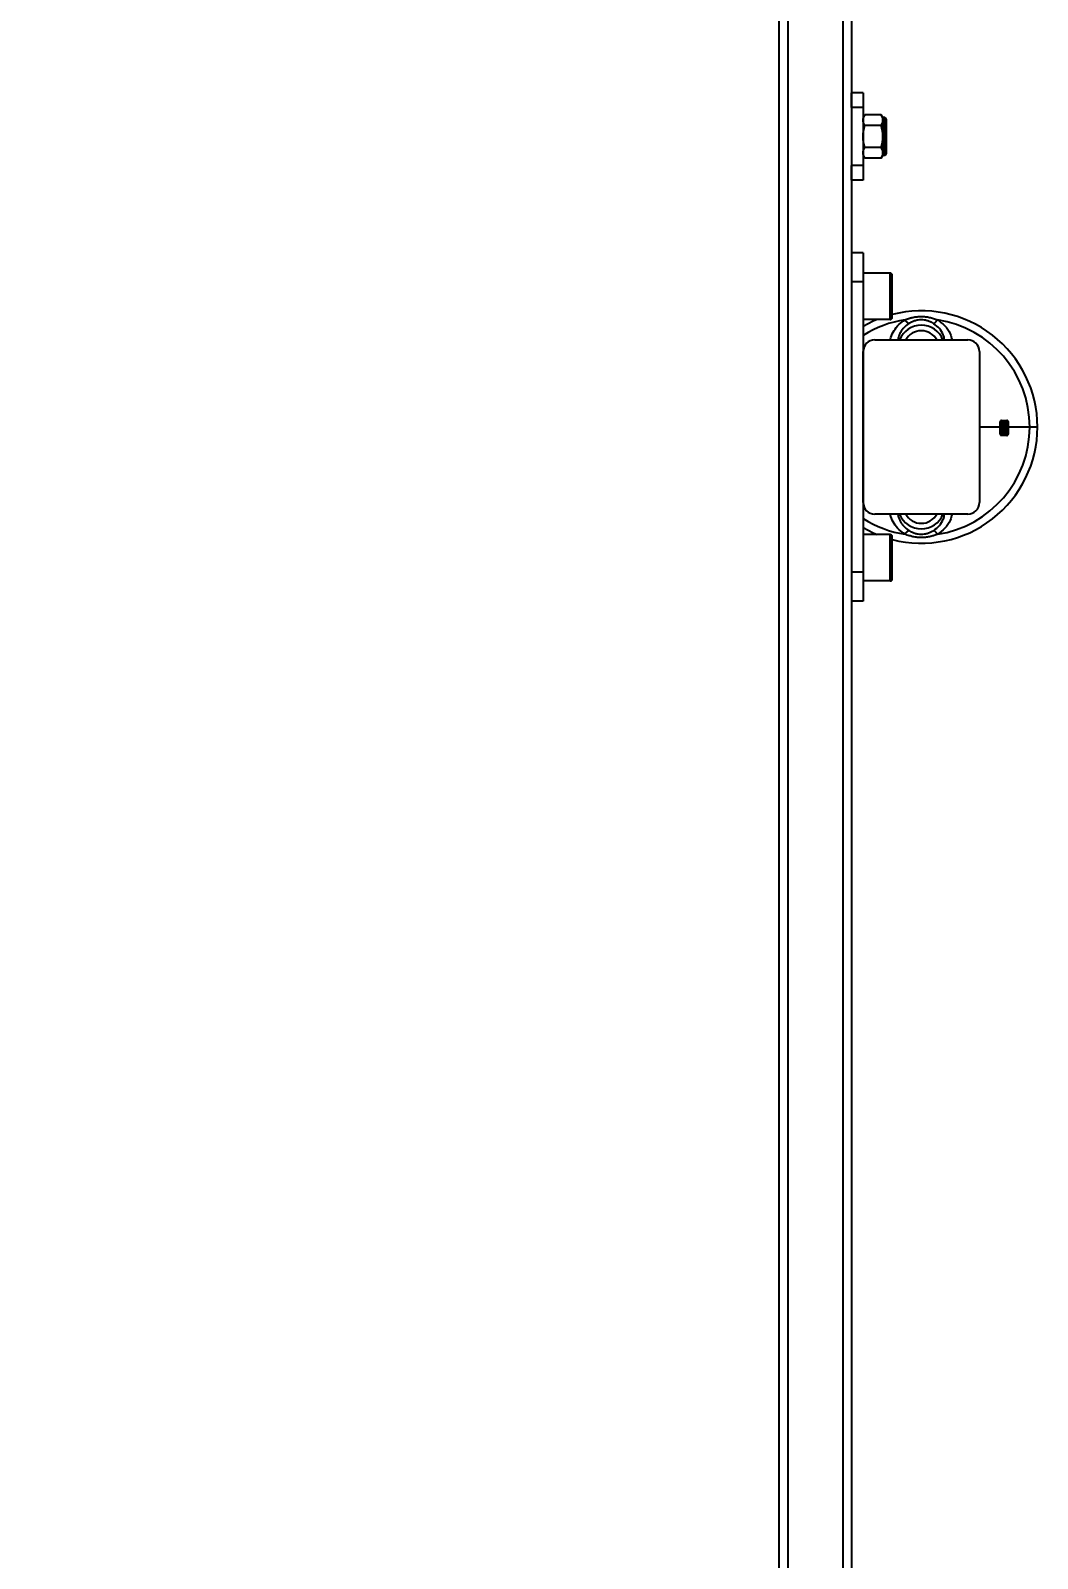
# Model space of a CAD drawing. Header units: millimetres. Extents: x 2 to 418, y 2 to 295.
# Drawn here: x 69.76 to 92.87, y 224.96 to 260.02 of the extents above; entities that cross this region are included whole.
import ezdxf

# ---------------------------------------------------------------- set-up
doc = ezdxf.new("R2010")
doc.units = ezdxf.units.MM
doc.styles.add('SLDTEXTSTYLE0', font='TXT', dxfattribs={"width": 0.75})
doc.dimstyles.new('SLDDIMSTYLE1', dxfattribs={"dimtxt": 3.175, "dimasz": 3.302, "dimexe": 0, "dimexo": 0.0625, "dimgap": 0.79375, "dimtad": 0, "dimtih": 1, "dimtoh": 1, "dimlfac": 15, "dimrnd": 1e-09, "dimzin": 4, "dimdsep": 46, "dimtxsty": 'SLDTEXTSTYLE0', "dimsah": 1, "dimcen": 0.09, "dimadec": 0, "dimazin": 1, "dimtfac": 1, "dimtofl": 0, "dimtmove": 0, "dimatfit": 3, "dimfxl": 0, "dimfrac": 2, "dimtolj": 1, "dimtzin": 12, "dimarcsym": 0})

# ---------------------------------------------------------------- blocks, each defined once
blk = doc.blocks.new('_D_1')
at = {"color": 7, "linetype": 'Continuous', "lineweight": 0}
for p, q in [((53.604, 193.115), (44.122, 193.115)), ((86.938, 193.115), (53.604, 193.115))]:
    blk.add_line(p, q, dxfattribs=at)
at = {"color": 7, "linetype": 'Continuous', "lineweight": 18}
for points in [[(53.604, 193.115), (56.906, 192.607), (56.906, 193.623)], [(86.938, 193.115), (83.636, 193.623), (83.636, 192.607)]]:
    blk.add_solid(points, dxfattribs=at)
at = {"color": 7, "linetype": 'Continuous', "lineweight": 18, "insert": (31.22, 194.688), "char_height": 3.175, "attachment_point": 1, "style": 'SLDTEXTSTYLE0'}
blk.add_mtext('500.00', dxfattribs=at)

msp = doc.modelspace()

# ---------------------------------------------------------------- linework, layer by layer
at = {"color": 7, "linetype": 'Continuous', "lineweight": 25}
for p, q in [((86.93767, 260.92397), (86.93767, 94.25731)), ((87.13767, 260.91524), (87.13767, 94.26604)), ((88.40434, 260.85994), (88.40434, 94.32135)), ((88.60434, 260.85121), (88.60434, 258.26898)), ((88.60434, 258.25731), (88.60434, 258.59064)), ((88.871, 258.59064), (88.60434, 258.59064)), ((88.871, 258.59064), (88.871, 258.25731)), ((88.871, 258.25731), (88.60434, 258.25731)), ((88.60434, 258.25731), (88.60434, 256.92398)), ((88.871, 258.25731), (88.871, 256.92398)), ((88.90971, 258.09101), (88.871, 258.02398)), ((89.28563, 258.09101), (88.90971, 258.09101)), ((89.32434, 258.02398), (89.28563, 258.09101)), ((89.28563, 257.84083), (88.90971, 257.84083)), ((89.36434, 258.02398), (89.32434, 258.02398)), ((89.32434, 258.02398), (89.32434, 257.96592)), ((89.32434, 257.59064), (89.32434, 257.96592)), ((89.36434, 257.15731), (89.36434, 258.02398)), ((89.40434, 257.19731), (89.40434, 257.98398)), ((89.32434, 257.21537), (89.32434, 257.59064)), ((88.871, 257.15731), (88.90971, 257.09027)), ((89.28563, 257.34046), (88.90971, 257.34046)), ((89.28563, 257.09027), (88.90971, 257.09027)), ((89.28563, 257.09027), (89.32434, 257.15731)), ((89.32434, 257.21537), (89.32434, 257.15731)), ((89.36434, 257.15731), (89.32434, 257.15731)), ((88.60434, 256.59064), (88.60434, 256.92398)), ((88.871, 256.92398), (88.60434, 256.92398)), ((88.60434, 256.91231), (88.60434, 218.26898)), ((88.871, 256.92398), (88.871, 256.59064)), ((88.871, 256.59064), (88.60434, 256.59064)), ((88.871, 254.92398), (88.60434, 254.92398)), ((88.871, 254.92398), (88.871, 254.25731)), ((88.871, 254.25731), (88.60434, 254.25731)), ((89.48767, 254.45731), (88.871, 254.45731)), ((88.871, 254.25731), (88.871, 247.59064)), ((89.48767, 253.39064), (89.48767, 254.45731)), ((89.53767, 253.44064), (89.53767, 254.40731)), ((89.48767, 253.39064), (88.871, 253.39064)), ((89.13767, 252.92398), (91.271, 252.92398)), ((88.871, 249.19064), (88.871, 252.65731)), ((91.53767, 252.65731), (91.53767, 249.19064)), ((92.05204, 251.06382), (92.04168, 251.06382)), ((92.04168, 251.06382), (92.04168, 251.06069)), ((92.04168, 251.06069), (92.04875, 251.05883)), ((92.04875, 251.05883), (92.04168, 251.05695)), ((92.04168, 251.05695), (92.04168, 251.05382)), ((92.04168, 251.05382), (92.05204, 251.05382)), ((92.04343, 251.0525), (92.04168, 251.0525)), ((92.04168, 251.0525), (92.04168, 251.04427)), ((92.04343, 251.04944), (92.04343, 251.0525)), ((92.05204, 251.04944), (92.04343, 251.04944)), ((92.05204, 251.05983), (92.04388, 251.06188)), ((92.04388, 251.06188), (92.05204, 251.06188)), ((92.04388, 251.05576), (92.05204, 251.05781)), ((92.05204, 251.05576), (92.04388, 251.05576)), ((92.04799, 251.07496), (92.16827, 251.07496)), ((92.05204, 251.06188), (92.05204, 251.06382)), ((92.05204, 251.05781), (92.05204, 251.05983)), ((92.05204, 251.05382), (92.05204, 251.05576)), ((92.05204, 251.04735), (92.05204, 251.04944)), ((92.01816, 250.92398), (92.01816, 251.04782)), ((92.04253, 250.92398), (92.01816, 250.92398)), ((92.01816, 250.75968), (92.01816, 250.92398)), ((92.04168, 251.04427), (92.04343, 251.04427)), ((92.10191, 251.04153), (92.04239, 251.04146)), ((92.04241, 251.02036), (92.04239, 251.04146)), ((92.07744, 251.01352), (92.04241, 251.02036)), ((92.04243, 251.00647), (92.07746, 251.01339)), ((92.04245, 250.98537), (92.04243, 251.00647)), ((92.04245, 250.98537), (92.10198, 250.98544)), ((92.05772, 250.9782), (92.04246, 250.97818)), ((92.04251, 250.93834), (92.04246, 250.97818)), ((92.04251, 250.93834), (92.10203, 250.93841)), ((92.05777, 250.93321), (92.04252, 250.93319)), ((92.04253, 250.92398), (92.04252, 250.93319)), ((92.04256, 250.89139), (92.04253, 250.92398)), ((92.05778, 250.92398), (92.04253, 250.92398)), ((92.04256, 250.89139), (92.05782, 250.89141)), ((92.04261, 250.84749), (92.08023, 250.83028)), ((92.04263, 250.83125), (92.04261, 250.84749)), ((92.06457, 250.82291), (92.04263, 250.83125)), ((92.04265, 250.81486), (92.06457, 250.82291)), ((92.04267, 250.79848), (92.04265, 250.81486)), ((92.08025, 250.81545), (92.04267, 250.79848)), ((92.04343, 251.04427), (92.04343, 251.04735)), ((92.04343, 251.04735), (92.05204, 251.04735)), ((92.16827, 250.73254), (92.04799, 250.73254)), ((92.05772, 250.9782), (92.05775, 250.95319)), ((92.06517, 250.9532), (92.05775, 250.95319)), ((92.05777, 250.93321), (92.05778, 250.92398)), ((92.1981, 250.92398), (92.05778, 250.92398)), ((92.05778, 250.92398), (92.05779, 250.91974)), ((92.10205, 250.91978), (92.05778, 250.91973)), ((92.05781, 250.9049), (92.10207, 250.90495)), ((92.05781, 250.9049), (92.05782, 250.89141)), ((92.06057, 250.88737), (92.06059, 250.87334)), ((92.06068, 250.79809), (92.06069, 250.78406)), ((92.06373, 251.02733), (92.10194, 251.01901)), ((92.06375, 251.02746), (92.10193, 251.0275)), ((92.10196, 251.00795), (92.06376, 250.99954)), ((92.10196, 250.99946), (92.06378, 250.99942)), ((92.07931, 250.97593), (92.06514, 250.97591)), ((92.06517, 250.9532), (92.06514, 250.97591)), ((92.07931, 250.97593), (92.07934, 250.95322)), ((92.08676, 250.95322), (92.07935, 250.95322)), ((92.10216, 250.8303), (92.08023, 250.83028)), ((92.08025, 250.81545), (92.10217, 250.81547)), ((92.08213, 250.84599), (92.08211, 250.86083)), ((92.08223, 250.75672), (92.08222, 250.77155)), ((92.10199, 250.97899), (92.08673, 250.97897)), ((92.08676, 250.95322), (92.08673, 250.97897)), ((92.10191, 251.04153), (92.10193, 251.02749)), ((92.10194, 251.01901), (92.10196, 251.00795)), ((92.10196, 250.99946), (92.10198, 250.98544)), ((92.10199, 250.97899), (92.10203, 250.93841)), ((92.10205, 250.91978), (92.10207, 250.90495)), ((92.10216, 250.8303), (92.10217, 250.81547)), ((92.12931, 251.04087), (92.11405, 251.04085)), ((92.1141, 250.99905), (92.11405, 251.04085)), ((92.1141, 250.99905), (92.12936, 250.99907)), ((92.11421, 250.90537), (92.17371, 250.92296)), ((92.11422, 250.89087), (92.11421, 250.90537)), ((92.17377, 250.87321), (92.11422, 250.89087)), ((92.15855, 250.83486), (92.11429, 250.83481)), ((92.1143, 250.81998), (92.11429, 250.83481)), ((92.1143, 250.81998), (92.17383, 250.82005)), ((92.11438, 250.75749), (92.11435, 250.7823)), ((92.11438, 250.75749), (92.1739, 250.75756)), ((92.12931, 251.04087), (92.12933, 251.02738)), ((92.17359, 251.02743), (92.12933, 251.02738)), ((92.12934, 251.01255), (92.17361, 251.0126)), ((92.12934, 251.01255), (92.12936, 250.99907)), ((92.12961, 250.77895), (92.12962, 250.77234)), ((92.14171, 250.77235), (92.12962, 250.77234)), ((92.13213, 250.97962), (92.13214, 250.9656)), ((92.13411, 250.89812), (92.15248, 250.89348)), ((92.15248, 250.90258), (92.13414, 250.89825)), ((92.14171, 250.77235), (92.1417, 250.77809)), ((92.15248, 250.89348), (92.15248, 250.90258)), ((92.15369, 250.93826), (92.15367, 250.95308)), ((92.15587, 250.78113), (92.15588, 250.77237)), ((92.17389, 250.77239), (92.15588, 250.77237)), ((92.17379, 250.85618), (92.15853, 250.85617)), ((92.15855, 250.83486), (92.15853, 250.85617)), ((92.17373, 250.90759), (92.16523, 250.90556)), ((92.16523, 250.90556), (92.16525, 250.89026)), ((92.16525, 250.89026), (92.17375, 250.88811)), ((92.17359, 251.02743), (92.17361, 251.0126)), ((92.17371, 250.92296), (92.17373, 250.90759)), ((92.17375, 250.88811), (92.17377, 250.87321)), ((92.17379, 250.85618), (92.17383, 250.82005)), ((92.17389, 250.77239), (92.1739, 250.75756)), ((92.1981, 251.04782), (92.1981, 250.92398)), ((92.69322, 250.92398), (92.1981, 250.92398)), ((92.1981, 250.92398), (92.1981, 250.75968)), ((92.871, 250.92398), (92.69322, 250.92398)), ((91.271, 248.92398), (89.13767, 248.92398)), ((89.48767, 248.45731), (88.871, 248.45731)), ((89.48767, 247.39064), (89.48767, 248.45731)), ((89.53767, 247.44064), (89.53767, 248.40731)), ((88.871, 247.59064), (88.60434, 247.59064)), ((88.871, 247.59064), (88.871, 246.92398)), ((89.48767, 247.39064), (88.871, 247.39064)), ((88.871, 246.92398), (88.60434, 246.92398))]:
    msp.add_line(p, q, dxfattribs=at)
at = {"color": 8, "linetype": 'Continuous', "lineweight": 25}
msp.add_line((92.01816, 250.92398), (91.53767, 250.92398), dxfattribs=at)
at = {"color": 7, "linetype": 'Continuous', "lineweight": 25, "flags": 128}
for points in [[(89.19109, 253.39064), (89.09656, 253.34966), (88.871, 253.23338)], [(88.871, 248.61458), (89.09656, 248.49829), (89.19109, 248.45731)]]:
    msp.add_lwpolyline(points, dxfattribs=at)
at = {"color": 7, "linetype": 'Continuous', "lineweight": 25}
for centre, radius, start, end in [((89.36434, 257.98398), 0.04, 0, 90), ((89.36434, 257.19731), 0.04, 270, 0), ((89.48767, 254.40731), 0.05, 0, 90), ((90.20434, 250.92398), 2.66667, 0, 104.477512), ((89.48767, 253.44064), 0.05, 270, 0), ((90.20434, 250.92398), 2.48889, 0, 81.424155), ((89.13767, 252.65731), 0.26667, 90, 180), ((91.271, 252.65731), 0.26667, 0, 90), ((90.20434, 250.92398), 2.66667, 255.522488, 0), ((90.20434, 250.92398), 2.48889, 278.575848, 0), ((89.13767, 249.19064), 0.26667, 180, 270), ((91.271, 249.19064), 0.26667, 270, 0), ((89.48767, 248.40731), 0.05, 0, 90), ((89.48767, 247.44064), 0.05, 270, 0)]:
    msp.add_arc(centre, radius, start, end, dxfattribs=at)
at = {"color": 8, "linetype": 'Continuous', "lineweight": 25}
for centre, radius, start, end in [((90.20434, 250.92398), 2.48889, 98.575848, 122.392365), ((90.20434, 252.72398), 0.53596, 21.910623, 158.089377), ((90.20434, 252.72398), 0.40989, 29.204664, 150.795336), ((90.20434, 250.92398), 2.48889, 237.607635, 261.424155), ((90.20434, 249.12398), 0.53596, 201.910623, 338.089377), ((90.20434, 249.12398), 0.40989, 209.204664, 330.795336)]:
    msp.add_arc(centre, radius, start, end, dxfattribs=at)
at = {"color": 7, "linetype": 'Continuous', "lineweight": 25}
for points in [[(88.871, 257.96592), (88.871, 258.00862), (88.88611, 258.05014), (88.90971, 258.09101)], [(89.32434, 257.96592), (89.32434, 258.00862), (89.30923, 258.05014), (89.28563, 258.09101)], [(88.90971, 257.84083), (88.88611, 257.8817), (88.871, 257.92323), (88.871, 257.96592)], [(88.871, 257.59064), (88.871, 257.67603), (88.88611, 257.75909), (88.90971, 257.84083)], [(89.28563, 257.84083), (89.30923, 257.8817), (89.32434, 257.92323), (89.32434, 257.96592)], [(89.32434, 257.59064), (89.32434, 257.67603), (89.30923, 257.75909), (89.28563, 257.84083)], [(88.90971, 257.34046), (88.88611, 257.4222), (88.871, 257.50525), (88.871, 257.59064)], [(89.28563, 257.34046), (89.30923, 257.4222), (89.32434, 257.50525), (89.32434, 257.59064)], [(88.871, 257.21537), (88.871, 257.25806), (88.88611, 257.29959), (88.90971, 257.34046)], [(88.90971, 257.09027), (88.88611, 257.13114), (88.871, 257.17267), (88.871, 257.21537)], [(89.32434, 257.21537), (89.32434, 257.25806), (89.30923, 257.29959), (89.28563, 257.34046)], [(89.28563, 257.09027), (89.30923, 257.13114), (89.32434, 257.17267), (89.32434, 257.21537)], [(92.08211, 250.86083), (92.08349, 250.86083), (92.08481, 250.86099), (92.08603, 250.86137)], [(92.08222, 250.77155), (92.08359, 250.77155), (92.08491, 250.77172), (92.08613, 250.7721)], [(92.15367, 250.95308), (92.15505, 250.95308), (92.15637, 250.95325), (92.15759, 250.95363)]]:
    msp.add_open_spline(points, degree=3, dxfattribs=at)
at = {"color": 8, "linetype": 'Continuous', "lineweight": 25}
for points, knots in [([(89.49585, 252.92398), (89.49907, 252.94191), (89.51251, 253.0169), (89.5764, 253.13854), (89.68356, 253.28142), (89.78329, 253.35048), (89.8332, 253.38504)], [0, 0, 0, 0, 0.09473938, 0.39607203, 0.69781994, 1, 1, 1, 1]), ([(89.91624, 253.29569), (89.87823, 253.26775), (89.80201, 253.21172), (89.7226, 253.0987), (89.68011, 253.00024), (89.66841, 252.94045), (89.66519, 252.92398)], [0, 0, 0, 0, 0.29463224, 0.59077623, 0.88726529, 1, 1, 1, 1]), ([(90.73967, 252.92398), (90.73141, 252.96371), (90.71209, 253.05662), (90.62979, 253.19002), (90.53809, 253.26056), (90.49243, 253.29569)], [0, 0, 0, 0, 0.27280114, 0.63788603, 1, 1, 1, 1]), ([(90.57547, 253.38504), (90.63535, 253.34152), (90.75517, 253.25444), (90.86782, 253.08898), (90.89817, 252.97192), (90.9106, 252.92398)], [0, 0, 0, 0, 0.37099092, 0.74237726, 1, 1, 1, 1]), ([(89.8332, 248.46292), (89.78329, 248.49747), (89.68356, 248.56653), (89.5764, 248.70941), (89.51251, 248.83106), (89.49907, 248.90604), (89.49585, 248.92398)], [0, 0, 0, 0, 0.30218022, 0.60392815, 0.9052608, 1, 1, 1, 1]), ([(89.66612, 248.92398), (89.6676, 248.91348), (89.67274, 248.87712), (89.6933, 248.81886), (89.72484, 248.75129), (89.76336, 248.69236), (89.8217, 248.6213), (89.87813, 248.5801), (89.91624, 248.55226)], [0, 0, 0, 0, 0.071315073, 0.246949433, 0.409099766, 0.564057239, 0.705564439, 1, 1, 1, 1]), ([(90.49243, 248.55226), (90.53809, 248.58739), (90.62979, 248.65793), (90.71209, 248.79134), (90.73141, 248.88424), (90.73967, 248.92398)], [0, 0, 0, 0, 0.36211397, 0.72719886, 1, 1, 1, 1]), ([(90.9106, 248.92398), (90.89817, 248.87603), (90.86782, 248.75897), (90.75517, 248.59351), (90.63535, 248.50643), (90.57547, 248.46292)], [0, 0, 0, 0, 0.25762274, 0.62900908, 1, 1, 1, 1])]:
    msp.add_open_spline(points, degree=3, knots=knots, dxfattribs=at)
at = {"color": 7, "linetype": 'Continuous', "lineweight": 25}
for points, knots in [([(89.8332, 253.38504), (89.84074, 253.38811), (89.85572, 253.39422), (89.87832, 253.40264), (89.9008, 253.41046), (89.92316, 253.41764), (89.94538, 253.42421), (89.96745, 253.43018), (89.98935, 253.43556), (90.03579, 253.44585), (90.10688, 253.45699), (90.20329, 253.46212), (90.29973, 253.45721), (90.37858, 253.44502), (90.44022, 253.43072), (90.485, 253.41806), (90.53036, 253.40306), (90.5603, 253.3911), (90.57547, 253.38504)], [0, 0, 0, 0, 0.03218923, 0.06394976, 0.09528117, 0.12618348, 0.15665722, 0.18670339, 0.21632347, 0.24551948, 0.37404033, 0.49851523, 0.62339516, 0.75195212, 0.81143033, 0.87259183, 0.93544741, 1, 1, 1, 1]), ([(89.91624, 253.29569), (89.91137, 253.29855), (89.90022, 253.30679), (89.87989, 253.32672), (89.85706, 253.35323), (89.84111, 253.37414), (89.8332, 253.38504)], [0.000001791, 0.000001791, 0.000001791, 0.000001791, 0.250001086, 0.500002171, 0.750003257, 1.000001776, 1.000001776, 1.000001776, 1.000001776]), ([(90.49243, 253.29569), (90.48714, 253.29893), (90.47706, 253.30512), (90.46233, 253.31342), (90.44893, 253.32056), (90.4369, 253.3266), (90.41729, 253.33592), (90.39037, 253.34728), (90.34244, 253.36381), (90.28077, 253.37815), (90.20351, 253.38407), (90.12628, 253.37789), (90.06483, 253.3634), (90.01721, 253.34686), (89.98437, 253.3329), (89.95013, 253.31596), (89.92864, 253.3031), (89.91624, 253.29569)], [0, 0, 0, 0, 0.03105749, 0.05925245, 0.08456526, 0.10697856, 0.1264773, 0.19284295, 0.25212488, 0.37697619, 0.50146469, 0.62552216, 0.75043379, 0.80930933, 0.87466442, 0.92770405, 1, 1, 1, 1]), ([(90.49243, 253.29569), (90.50217, 253.3014), (90.52749, 253.32331), (90.55964, 253.36323), (90.57547, 253.38504)], [-0.00000178, -0.00000178, -0.00000178, -0.00000178, 0.50000369, 1.00000191, 1.00000191, 1.00000191, 1.00000191]), ([(92.04799, 251.07496), (92.04632, 251.0749), (92.04306, 251.07478), (92.03836, 251.07374), (92.03399, 251.07205), (92.02996, 251.06966), (92.02571, 251.0661), (92.02169, 251.06125), (92.01868, 251.05476), (92.01834, 251.05013), (92.01816, 251.04782)], [0, 0, 0, 0, 0.11482207, 0.22396046, 0.32968257, 0.4344776, 0.54089974, 0.70225103, 0.85115289, 1, 1, 1, 1]), ([(92.1981, 251.04782), (92.19803, 251.04921), (92.19791, 251.05197), (92.19687, 251.05598), (92.1952, 251.05978), (92.19283, 251.06335), (92.18828, 251.06842), (92.18016, 251.07393), (92.17231, 251.07461), (92.16827, 251.07496)], [0, 0, 0, 0, 0.0898676, 0.17789506, 0.26696612, 0.35986711, 0.45906195, 0.72133162, 1, 1, 1, 1]), ([(92.01816, 250.75968), (92.01823, 250.75828), (92.01835, 250.75551), (92.01939, 250.75149), (92.02107, 250.74769), (92.02344, 250.74412), (92.028, 250.73907), (92.03607, 250.73359), (92.04395, 250.73289), (92.04799, 250.73254)], [0, 0, 0, 0, 0.09031318, 0.17890397, 0.26857315, 0.3620243, 0.46165329, 0.72395146, 1, 1, 1, 1]), ([(92.04117, 250.86725), (92.04122, 250.86873), (92.04132, 250.87157), (92.04227, 250.87556), (92.04384, 250.87905), (92.04682, 250.883), (92.05251, 250.88663), (92.05774, 250.88711), (92.06057, 250.88737)], [0, 0, 0, 0, 0.13660039, 0.26054905, 0.37638801, 0.48963939, 0.72322235, 1, 1, 1, 1]), ([(92.06087, 250.84785), (92.0594, 250.84791), (92.05659, 250.84802), (92.05262, 250.84907), (92.04913, 250.85082), (92.04536, 250.85399), (92.0418, 250.85947), (92.04139, 250.8646), (92.04117, 250.86725)], [0, 0, 0, 0, 0.14601205, 0.2791614, 0.40408935, 0.52637679, 0.7558687, 1, 1, 1, 1]), ([(92.04127, 250.77797), (92.04133, 250.77946), (92.04142, 250.78229), (92.04237, 250.78629), (92.04394, 250.78978), (92.04693, 250.79373), (92.05262, 250.79736), (92.05784, 250.79783), (92.06068, 250.79809)], [0, 0, 0, 0, 0.136838952, 0.260882689, 0.376708101, 0.48989376, 0.723176279, 1, 1, 1, 1]), ([(92.06097, 250.75858), (92.0595, 250.75864), (92.05669, 250.75875), (92.05272, 250.7598), (92.04923, 250.76155), (92.04546, 250.76471), (92.04191, 250.77019), (92.04149, 250.77533), (92.04127, 250.77797)], [0, 0, 0, 0, 0.14579469, 0.27888398, 0.40388275, 0.52632385, 0.75601505, 1, 1, 1, 1]), ([(92.05584, 250.87158), (92.05554, 250.87119), (92.05493, 250.87038), (92.05443, 250.86885), (92.05437, 250.86777), (92.05434, 250.8672)], [0, 0, 0, 0, 0.31849188, 0.64432137, 1, 1, 1, 1]), ([(92.05434, 250.8672), (92.05438, 250.86648), (92.05446, 250.86514), (92.05523, 250.86336), (92.05659, 250.86206), (92.05775, 250.86194), (92.05835, 250.86188)], [0, 0, 0, 0, 0.27919531, 0.52208027, 0.75476363, 1, 1, 1, 1]), ([(92.05594, 250.78231), (92.05564, 250.78191), (92.05503, 250.78111), (92.05453, 250.77957), (92.05448, 250.77849), (92.05445, 250.77792)], [0, 0, 0, 0, 0.31799282, 0.64369285, 1, 1, 1, 1]), ([(92.05445, 250.77792), (92.05449, 250.7772), (92.05456, 250.77586), (92.05534, 250.77408), (92.05669, 250.77279), (92.05786, 250.77267), (92.05846, 250.77261)], [0, 0, 0, 0, 0.27913153, 0.52217796, 0.75494469, 1, 1, 1, 1]), ([(92.06059, 250.87334), (92.05965, 250.87337), (92.05785, 250.87344), (92.05649, 250.87218), (92.05584, 250.87158)], [0, 0, 0, 0, 0.5210968, 1, 1, 1, 1]), ([(92.06069, 250.78406), (92.05976, 250.7841), (92.05796, 250.78416), (92.05659, 250.78291), (92.05594, 250.78231)], [0, 0, 0, 0, 0.52149996, 1, 1, 1, 1]), ([(92.05835, 250.86188), (92.05872, 250.86193), (92.05945, 250.86204), (92.06046, 250.86265), (92.06141, 250.86363), (92.06229, 250.86513), (92.06337, 250.86767), (92.06442, 250.87135), (92.06535, 250.87428), (92.06584, 250.87584)], [0, 0, 0, 0, 0.06933043, 0.13891507, 0.214385, 0.31851927, 0.45015756, 0.7089234, 1, 1, 1, 1]), ([(92.05846, 250.77261), (92.05882, 250.77266), (92.05955, 250.77277), (92.06056, 250.77337), (92.06151, 250.77436), (92.0624, 250.77586), (92.06347, 250.7784), (92.06452, 250.78208), (92.06545, 250.78501), (92.06594, 250.78656)], [0, 0, 0, 0, 0.06938616, 0.13893242, 0.21433155, 0.31840059, 0.45004544, 0.70877466, 1, 1, 1, 1]), ([(92.07811, 250.8642), (92.07763, 250.86285), (92.07687, 250.86069), (92.07526, 250.85649), (92.07263, 250.85201), (92.06717, 250.84835), (92.06304, 250.84803), (92.06087, 250.84785)], [0, 0, 0, 0, 0.16157485, 0.25942033, 0.51001243, 0.74167119, 1, 1, 1, 1]), ([(92.07821, 250.77492), (92.07773, 250.77357), (92.07697, 250.77141), (92.07536, 250.76721), (92.07273, 250.76274), (92.06726, 250.75908), (92.06315, 250.75875), (92.06097, 250.75858)], [0, 0, 0, 0, 0.16189411, 0.25947923, 0.51005543, 0.7414612, 1, 1, 1, 1]), ([(92.06584, 250.87584), (92.06638, 250.87724), (92.06741, 250.87993), (92.06965, 250.88339), (92.07234, 250.88612), (92.07551, 250.88805), (92.07912, 250.88921), (92.08168, 250.88934), (92.083, 250.88941)], [0, 0, 0, 0, 0.18572552, 0.35407373, 0.51162365, 0.66633799, 0.82660263, 1, 1, 1, 1]), ([(92.06594, 250.78656), (92.06648, 250.78797), (92.06751, 250.79065), (92.06975, 250.79412), (92.07244, 250.79685), (92.07561, 250.79877), (92.07922, 250.79994), (92.08178, 250.80007), (92.0831, 250.80014)], [0, 0, 0, 0, 0.18569858, 0.35392204, 0.51132382, 0.66596052, 0.8263059, 1, 1, 1, 1]), ([(92.08493, 250.87458), (92.08443, 250.87455), (92.08349, 250.87448), (92.08227, 250.87369), (92.08138, 250.87246), (92.08049, 250.87071), (92.07942, 250.86789), (92.07861, 250.86561), (92.07811, 250.8642)], [0, 0, 0, 0, 0.11687074, 0.22146682, 0.325933, 0.45853189, 0.66320959, 1, 1, 1, 1]), ([(92.08504, 250.78531), (92.08454, 250.78527), (92.0836, 250.7852), (92.08238, 250.78441), (92.08148, 250.78319), (92.08059, 250.78143), (92.07953, 250.77861), (92.07871, 250.77634), (92.07821, 250.77492)], [0, 0, 0, 0, 0.11699508, 0.22138854, 0.32592449, 0.45850443, 0.66297984, 1, 1, 1, 1]), ([(92.10353, 250.86719), (92.10349, 250.8659), (92.1034, 250.86339), (92.1026, 250.8598), (92.1013, 250.85653), (92.09944, 250.8536), (92.09617, 250.85002), (92.09033, 250.84659), (92.08499, 250.8462), (92.08213, 250.84599)], [0, 0, 0, 0, 0.11062089, 0.21425591, 0.31388773, 0.4128615, 0.51458722, 0.74032884, 1, 1, 1, 1]), ([(92.10363, 250.77791), (92.1036, 250.77685), (92.10353, 250.77474), (92.10292, 250.77166), (92.10179, 250.76833), (92.09997, 250.76491), (92.09645, 250.76082), (92.09041, 250.75732), (92.08508, 250.75693), (92.08223, 250.75672)], [0, 0, 0, 0, 0.0915362, 0.18056687, 0.26888818, 0.39421199, 0.51461457, 0.74011047, 1, 1, 1, 1]), ([(92.083, 250.88941), (92.0846, 250.88934), (92.08764, 250.88922), (92.09192, 250.88799), (92.09562, 250.88595), (92.09953, 250.88227), (92.10297, 250.87591), (92.10334, 250.87021), (92.10353, 250.86719)], [0, 0, 0, 0, 0.14460785, 0.27563622, 0.39848392, 0.51964831, 0.74537151, 1, 1, 1, 1]), ([(92.0831, 250.80014), (92.0847, 250.80007), (92.08774, 250.79994), (92.09201, 250.79872), (92.09571, 250.79669), (92.09962, 250.79301), (92.10307, 250.78666), (92.10344, 250.78094), (92.10363, 250.77791)], [0, 0, 0, 0, 0.14419482, 0.27501229, 0.39779259, 0.51894366, 0.7452937, 1, 1, 1, 1]), ([(92.09036, 250.86846), (92.0903, 250.86934), (92.09018, 250.87101), (92.08897, 250.87309), (92.08711, 250.87441), (92.08568, 250.87452), (92.08493, 250.87458)], [0, 0, 0, 0, 0.27526715, 0.52255343, 0.74877674, 1, 1, 1, 1]), ([(92.09046, 250.77918), (92.0904, 250.78006), (92.09028, 250.78173), (92.08907, 250.78381), (92.08722, 250.78514), (92.08579, 250.78525), (92.08504, 250.78531)], [0, 0, 0, 0, 0.275120747, 0.52245887, 0.748930269, 1, 1, 1, 1]), ([(92.08603, 250.86137), (92.08669, 250.86163), (92.08797, 250.86213), (92.08941, 250.86377), (92.09025, 250.86596), (92.09032, 250.86758), (92.09036, 250.86846)], [0, 0, 0, 0, 0.24366445, 0.47050206, 0.71346638, 1, 1, 1, 1]), ([(92.08613, 250.7721), (92.0868, 250.77236), (92.08807, 250.77286), (92.08952, 250.7745), (92.09035, 250.77668), (92.09042, 250.7783), (92.09046, 250.77918)], [0, 0, 0, 0, 0.24346309, 0.46996299, 0.71290167, 1, 1, 1, 1]), ([(92.11273, 250.95951), (92.11278, 250.961), (92.11288, 250.96383), (92.11382, 250.96782), (92.11539, 250.97131), (92.11837, 250.97526), (92.12406, 250.97888), (92.12929, 250.97936), (92.13213, 250.97962)], [0, 0, 0, 0, 0.13595527, 0.25949944, 0.37516919, 0.48845118, 0.72267522, 1, 1, 1, 1]), ([(92.13242, 250.94012), (92.13096, 250.94018), (92.12815, 250.94029), (92.12419, 250.94133), (92.12071, 250.94307), (92.11693, 250.94623), (92.11336, 250.95172), (92.11294, 250.95686), (92.11273, 250.95951)], [0, 0, 0, 0, 0.14639929, 0.2796808, 0.40445527, 0.52630306, 0.75589925, 1, 1, 1, 1]), ([(92.11435, 250.7823), (92.1144, 250.78351), (92.11451, 250.78586), (92.11551, 250.7892), (92.11716, 250.79217), (92.11949, 250.79476), (92.12247, 250.79693), (92.12612, 250.79861), (92.13025, 250.79976), (92.13319, 250.79991), (92.13467, 250.79998)], [0, 0, 0, 0, 0.11588514, 0.22462083, 0.33170378, 0.44287641, 0.56559321, 0.69766165, 0.84801349, 1, 1, 1, 1]), ([(92.1274, 250.96384), (92.1271, 250.96345), (92.12649, 250.96265), (92.12598, 250.96111), (92.12593, 250.96003), (92.1259, 250.95946)], [0, 0, 0, 0, 0.31980794, 0.64555355, 1, 1, 1, 1]), ([(92.1259, 250.95946), (92.12594, 250.95874), (92.12602, 250.9574), (92.12679, 250.95561), (92.12815, 250.95432), (92.12931, 250.9542), (92.12991, 250.95414)], [0, 0, 0, 0, 0.27928275, 0.52152585, 0.75389268, 1, 1, 1, 1]), ([(92.13214, 250.9656), (92.13121, 250.96563), (92.12941, 250.96569), (92.12805, 250.96444), (92.1274, 250.96384)], [0, 0, 0, 0, 0.52088501, 1, 1, 1, 1]), ([(92.12961, 250.77895), (92.12961, 250.77979), (92.12962, 250.78064), (92.12973, 250.78147), (92.12981, 250.78211), (92.12995, 250.78275), (92.1302, 250.78333), (92.13038, 250.78374), (92.13061, 250.78412), (92.1309, 250.78444), (92.13119, 250.78476), (92.13153, 250.78503), (92.1319, 250.78524), (92.13243, 250.78553), (92.133, 250.78571), (92.13358, 250.78582), (92.13417, 250.78592), (92.13476, 250.78596), (92.13535, 250.78596)], [0, 0, 0, 0, 0.000037950637, 0.000037950637, 0.000037950637, 0.000066913761, 0.000066913761, 0.000066913761, 0.000086954828, 0.000086954828, 0.000086954828, 0.000107037571, 0.000107037571, 0.000107037571, 0.000135472021, 0.000135472021, 0.000135472021, 0.000163975594, 0.000163975594, 0.000163975594, 0.000163975594]), ([(92.12991, 250.95414), (92.13027, 250.95419), (92.131, 250.9543), (92.13201, 250.9549), (92.13296, 250.95589), (92.13385, 250.95738), (92.13492, 250.95993), (92.13597, 250.96361), (92.1369, 250.96655), (92.13739, 250.9681)], [0, 0, 0, 0, 0.0693743, 0.139036, 0.21450574, 0.31877734, 0.45034907, 0.70911952, 1, 1, 1, 1]), ([(92.14966, 250.95645), (92.14919, 250.95511), (92.14842, 250.95294), (92.14681, 250.94874), (92.14416, 250.94426), (92.13871, 250.94061), (92.1346, 250.94029), (92.13242, 250.94012)], [0, 0, 0, 0, 0.16114671, 0.25948359, 0.51008594, 0.74162974, 1, 1, 1, 1]), ([(92.13467, 250.79998), (92.13628, 250.79993), (92.13934, 250.79984), (92.14363, 250.79889), (92.14736, 250.79732), (92.15139, 250.79444), (92.15523, 250.78905), (92.15565, 250.78384), (92.15587, 250.78113)], [0, 0, 0, 0, 0.15470466, 0.29345281, 0.41984208, 0.53859888, 0.76007595, 1, 1, 1, 1]), ([(92.1417, 250.77809), (92.1417, 250.77925), (92.14167, 250.78043), (92.14144, 250.78157), (92.14133, 250.78216), (92.14115, 250.78274), (92.14088, 250.78327), (92.14061, 250.7838), (92.14024, 250.78429), (92.13979, 250.78467), (92.13942, 250.78499), (92.13899, 250.78524), (92.13854, 250.78543), (92.1378, 250.78574), (92.13699, 250.78588), (92.13619, 250.78594), (92.13591, 250.78596), (92.13563, 250.78596), (92.13535, 250.78596)], [0, 0, 0, 0, 0.000052456127, 0.000052456127, 0.000052456127, 0.000079626372, 0.000079626372, 0.000079626372, 0.000107310139, 0.000107310139, 0.000107310139, 0.00013051511, 0.00013051511, 0.00013051511, 0.000169234553, 0.000169234553, 0.000169234553, 0.000182741828, 0.000182741828, 0.000182741828, 0.000182741828]), ([(92.13739, 250.9681), (92.13793, 250.96951), (92.13896, 250.97219), (92.1412, 250.97566), (92.14389, 250.97838), (92.14706, 250.98031), (92.15067, 250.98148), (92.15323, 250.98161), (92.15455, 250.98167)], [0, 0, 0, 0, 0.18522021, 0.35337507, 0.51098969, 0.66592668, 0.82644267, 1, 1, 1, 1]), ([(92.15648, 250.96684), (92.15599, 250.9668), (92.15505, 250.96674), (92.15383, 250.96595), (92.15294, 250.96472), (92.15205, 250.96297), (92.15098, 250.96015), (92.15017, 250.95787), (92.14966, 250.95645)], [0, 0, 0, 0, 0.11693987, 0.221589, 0.32615843, 0.45867578, 0.66329155, 1, 1, 1, 1]), ([(92.17509, 250.95944), (92.17505, 250.95838), (92.17498, 250.95628), (92.17437, 250.95321), (92.17325, 250.94989), (92.17145, 250.94647), (92.16794, 250.94238), (92.1619, 250.93887), (92.15655, 250.93847), (92.15369, 250.93826)], [0, 0, 0, 0, 0.09060213, 0.17893709, 0.2667736, 0.39190255, 0.51229312, 0.73911226, 1, 1, 1, 1]), ([(92.15455, 250.98167), (92.15615, 250.98161), (92.1592, 250.98148), (92.16349, 250.98025), (92.1672, 250.9782), (92.1711, 250.97451), (92.17453, 250.96814), (92.17489, 250.96246), (92.17509, 250.95944)], [0, 0, 0, 0, 0.14554027, 0.27720618, 0.40044546, 0.52184547, 0.74651811, 1, 1, 1, 1]), ([(92.16191, 250.96071), (92.16185, 250.96159), (92.16173, 250.96326), (92.16052, 250.96535), (92.15866, 250.96667), (92.15724, 250.96678), (92.15648, 250.96684)], [0, 0, 0, 0, 0.27479504, 0.52151338, 0.74776901, 1, 1, 1, 1]), ([(92.15759, 250.95363), (92.15825, 250.95389), (92.15952, 250.95439), (92.16097, 250.95602), (92.1618, 250.95821), (92.16187, 250.95983), (92.16191, 250.96071)], [0, 0, 0, 0, 0.24429332, 0.47140105, 0.71414194, 1, 1, 1, 1]), ([(92.16827, 250.73254), (92.16994, 250.7326), (92.1732, 250.73272), (92.17792, 250.73376), (92.18229, 250.73545), (92.18632, 250.73785), (92.19056, 250.74143), (92.19458, 250.74629), (92.19759, 250.75278), (92.19793, 250.75738), (92.1981, 250.75968)], [0, 0, 0, 0, 0.11623817, 0.22630321, 0.33249075, 0.43735117, 0.54353041, 0.7040424, 0.85194673, 1, 1, 1, 1]), ([(89.8332, 248.46292), (89.84111, 248.47382), (89.85706, 248.49472), (89.87989, 248.52124), (89.90022, 248.54116), (89.91137, 248.54941), (89.91624, 248.55226)], [-0.00000178, -0.00000178, -0.00000178, -0.00000178, 0.24999998, 0.49999999, 0.74999999, 0.99999825, 0.99999825, 0.99999825, 0.99999825]), ([(90.57547, 248.46292), (90.56793, 248.45984), (90.55295, 248.45374), (90.53035, 248.44531), (90.50787, 248.43749), (90.48551, 248.43031), (90.46329, 248.42374), (90.44122, 248.41777), (90.41932, 248.41239), (90.37288, 248.4021), (90.30179, 248.39097), (90.20538, 248.38583), (90.10894, 248.39074), (90.03009, 248.40293), (89.96845, 248.41723), (89.92367, 248.42989), (89.87831, 248.44489), (89.84837, 248.45685), (89.8332, 248.46292)], [0, 0, 0, 0, 0.032189231, 0.063949763, 0.095281168, 0.126183484, 0.156657223, 0.186703387, 0.21632347, 0.245519478, 0.374040325, 0.498515228, 0.623395162, 0.751952118, 0.811430339, 0.872591841, 0.935447415, 1, 1, 1, 1]), ([(89.91624, 248.55226), (89.92152, 248.54902), (89.93161, 248.54284), (89.94633, 248.53454), (89.95973, 248.5274), (89.97177, 248.52136), (89.99138, 248.51203), (90.0183, 248.50067), (90.06623, 248.48415), (90.1279, 248.46981), (90.20516, 248.46389), (90.28239, 248.47007), (90.34384, 248.48455), (90.39146, 248.50109), (90.4243, 248.51505), (90.45854, 248.532), (90.48003, 248.54485), (90.49243, 248.55226)], [0, 0, 0, 0, 0.03104461, 0.05923309, 0.08454585, 0.10696558, 0.12647727, 0.19284662, 0.25212485, 0.37697616, 0.50146467, 0.62552214, 0.75043378, 0.80930853, 0.8746644, 0.92769788, 1, 1, 1, 1]), ([(90.57547, 248.46292), (90.55964, 248.48472), (90.52749, 248.52464), (90.50217, 248.54655), (90.49243, 248.55226)], [-0.00000178, -0.00000178, -0.00000178, -0.00000178, 0.49999645, 1.00000191, 1.00000191, 1.00000191, 1.00000191])]:
    msp.add_open_spline(points, degree=3, knots=knots, dxfattribs=at)

# ---------------------------------------------------------------- dimensions: what is measured, and where the dimension line sits
at = {"color": 7, "linetype": 'Continuous', "lineweight": 18}
dim = msp.add_linear_dim(base=(86.93767, 193.1152), p1=(53.60434, 260.92397), p2=(86.93767, 260.92397), dimstyle='SLDDIMSTYLE1', dxfattribs=at)
dim.commit()
dim.dimension.update_dxf_attribs({"geometry": '_D_1', "text_midpoint": (37.671, 193.1152), "dimtype": 160})

doc.saveas('drawing.dxf')
